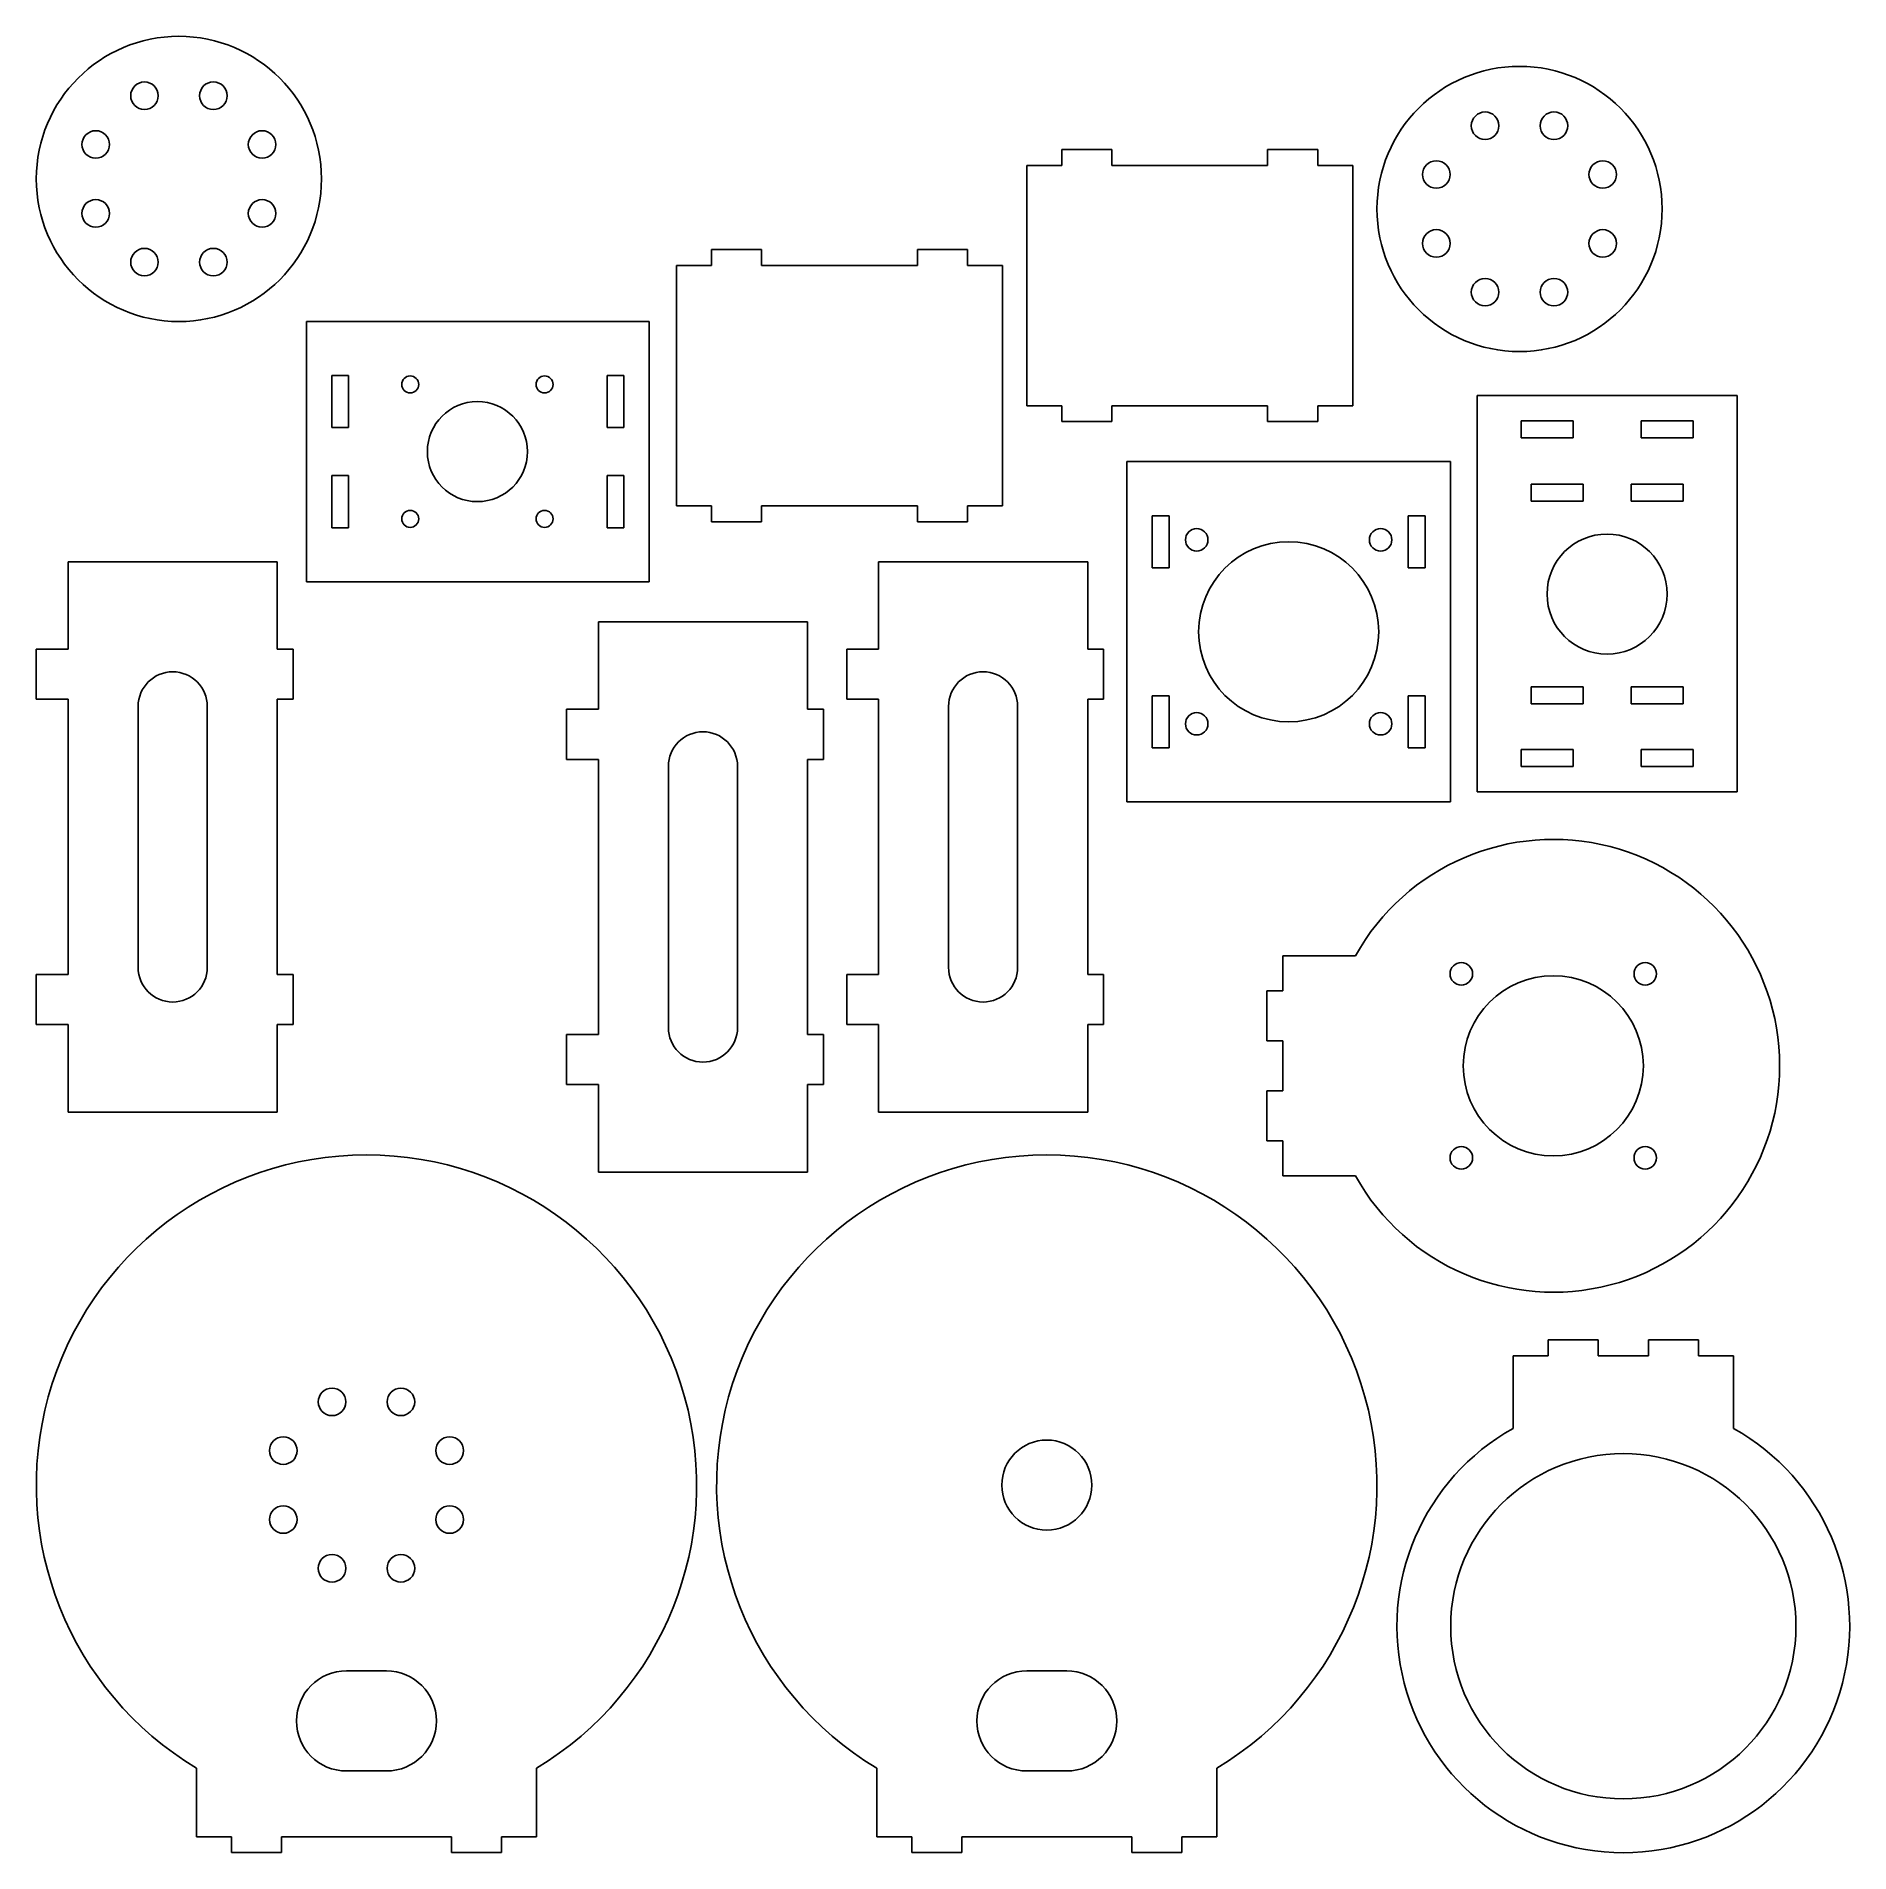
# Model space of a CAD drawing. Header units: millimetres. Extents: x 6 to 368, y 6 to 369.
import ezdxf

# ---------------------------------------------------------------- set-up
doc = ezdxf.new("R2010")
doc.units = ezdxf.units.MM

msp = doc.modelspace()

# ---------------------------------------------------------------- linework, layer by layer
at = {"layer": 'CUT'}
for p, q in [((221, 346.375), (211, 346.375)), ((211, 346.375), (211, 343.2)), ((221, 343.2), (221, 346.375)), ((262.15, 346.375), (252.15, 346.375)), ((252.15, 346.375), (252.15, 343.2)), ((262.15, 343.2), (262.15, 346.375)), ((211, 343.2), (204, 343.2)), ((204, 343.2), (204, 295.175)), ((252.15, 343.2), (221, 343.2)), ((269.15, 343.2), (262.15, 343.2)), ((269.15, 295.175), (269.15, 343.2)), ((141, 323.2), (134, 323.2)), ((134, 323.2), (134, 275.175)), ((151, 326.375), (141, 326.375)), ((141, 326.375), (141, 323.2)), ((151, 323.2), (151, 326.375)), ((182.15, 323.2), (151, 323.2)), ((192.15, 326.375), (182.15, 326.375)), ((182.15, 326.375), (182.15, 323.2)), ((192.15, 323.2), (192.15, 326.375)), ((199.15, 323.2), (192.15, 323.2)), ((199.15, 275.175), (199.15, 323.2)), ((128.525, 312), (60, 312)), ((60, 312), (60, 260)), ((128.525, 260), (128.525, 312)), ((68.4375, 301.2), (65.0625, 301.2)), ((65.0625, 301.2), (65.0625, 290.8)), ((68.4375, 290.8), (68.4375, 301.2)), ((123.4625, 301.2), (120.0875, 301.2)), ((120.0875, 301.2), (120.0875, 290.8)), ((123.4625, 290.8), (123.4625, 301.2)), ((204, 295.175), (211, 295.175)), ((211, 295.175), (211, 292)), ((221, 292), (221, 295.175)), ((221, 295.175), (252.15, 295.175)), ((252.15, 295.175), (252.15, 292)), ((262.15, 292), (262.15, 295.175)), ((262.15, 295.175), (269.15, 295.175)), ((346, 297.225), (294, 297.225)), ((294, 297.225), (294, 218)), ((346, 218), (346, 297.225)), ((65.0625, 290.8), (68.4375, 290.8)), ((120.0875, 290.8), (123.4625, 290.8)), ((211, 292), (221, 292)), ((252.15, 292), (262.15, 292)), ((313.2, 292.1625), (302.8, 292.1625)), ((302.8, 292.1625), (302.8, 288.7875)), ((313.2, 288.7875), (313.2, 292.1625)), ((337.2, 292.1625), (326.8, 292.1625)), ((326.8, 292.1625), (326.8, 288.7875)), ((337.2, 288.7875), (337.2, 292.1625)), ((302.8, 288.7875), (313.2, 288.7875)), ((326.8, 288.7875), (337.2, 288.7875)), ((288.7, 284), (224, 284)), ((224, 284), (224, 216)), ((288.7, 216), (288.7, 284)), ((68.4375, 281.2), (65.0625, 281.2)), ((65.0625, 281.2), (65.0625, 270.8)), ((68.4375, 270.8), (68.4375, 281.2)), ((123.4625, 281.2), (120.0875, 281.2)), ((120.0875, 281.2), (120.0875, 270.8)), ((123.4625, 270.8), (123.4625, 281.2)), ((315.2, 279.4625), (304.8, 279.4625)), ((304.8, 279.4625), (304.8, 276.0875)), ((304.8, 276.0875), (315.2, 276.0875)), ((315.2, 276.0875), (315.2, 279.4625)), ((335.2, 279.4625), (324.8, 279.4625)), ((324.8, 279.4625), (324.8, 276.0875)), ((324.8, 276.0875), (335.2, 276.0875)), ((335.2, 276.0875), (335.2, 279.4625)), ((134, 275.175), (141, 275.175)), ((141, 275.175), (141, 272)), ((151, 272), (151, 275.175)), ((151, 275.175), (182.15, 275.175)), ((182.15, 275.175), (182.15, 272)), ((192.15, 272), (192.15, 275.175)), ((192.15, 275.175), (199.15, 275.175)), ((232.4375, 273.2), (229.0625, 273.2)), ((229.0625, 273.2), (229.0625, 262.8)), ((232.4375, 262.8), (232.4375, 273.2)), ((283.6375, 273.2), (280.2625, 273.2)), ((280.2625, 273.2), (280.2625, 262.8)), ((283.6375, 262.8), (283.6375, 273.2)), ((65.0625, 270.8), (68.4375, 270.8)), ((120.0875, 270.8), (123.4625, 270.8)), ((141, 272), (151, 272)), ((182.15, 272), (192.15, 272)), ((54.175, 264), (12.35, 264)), ((12.35, 264), (12.35, 246.5)), ((54.175, 246.5), (54.175, 264)), ((216.175, 264), (174.35, 264)), ((174.35, 264), (174.35, 246.5)), ((216.175, 246.5), (216.175, 264)), ((229.0625, 262.8), (232.4375, 262.8)), ((280.2625, 262.8), (283.6375, 262.8)), ((60, 260), (128.525, 260)), ((160.175, 252), (118.35, 252)), ((118.35, 252), (118.35, 234.5)), ((160.175, 234.5), (160.175, 252)), ((12.35, 246.5), (6, 246.5)), ((6, 246.5), (6, 236.5)), ((57.35, 246.5), (54.175, 246.5)), ((57.35, 236.5), (57.35, 246.5)), ((174.35, 246.5), (168, 246.5)), ((168, 246.5), (168, 236.5)), ((219.35, 246.5), (216.175, 246.5)), ((219.35, 236.5), (219.35, 246.5)), ((6, 236.5), (12.35, 236.5)), ((12.35, 236.5), (12.35, 181.5)), ((54.175, 181.5), (54.175, 236.5)), ((54.175, 236.5), (57.35, 236.5)), ((168, 236.5), (174.35, 236.5)), ((174.35, 236.5), (174.35, 181.5)), ((216.175, 181.5), (216.175, 236.5)), ((216.175, 236.5), (219.35, 236.5)), ((232.4375, 237.2), (229.0625, 237.2)), ((229.0625, 237.2), (229.0625, 226.8)), ((232.4375, 226.8), (232.4375, 237.2)), ((283.6375, 237.2), (280.2625, 237.2)), ((280.2625, 237.2), (280.2625, 226.8)), ((283.6375, 226.8), (283.6375, 237.2)), ((315.2, 238.9625), (304.8, 238.9625)), ((304.8, 238.9625), (304.8, 235.5875)), ((315.2, 235.5875), (315.2, 238.9625)), ((335.2, 238.9625), (324.8, 238.9625)), ((324.8, 238.9625), (324.8, 235.5875)), ((335.2, 235.5875), (335.2, 238.9625)), ((26.35, 182.9125), (26.35, 235.0875)), ((40.175, 235.0875), (40.175, 182.9125)), ((118.35, 234.5), (112, 234.5)), ((112, 234.5), (112, 224.5)), ((163.35, 234.5), (160.175, 234.5)), ((163.35, 224.5), (163.35, 234.5)), ((188.35, 182.9125), (188.35, 235.0875)), ((202.175, 235.0875), (202.175, 182.9125)), ((304.8, 235.5875), (315.2, 235.5875)), ((324.8, 235.5875), (335.2, 235.5875)), ((229.0625, 226.8), (232.4375, 226.8)), ((280.2625, 226.8), (283.6375, 226.8)), ((313.2, 226.4375), (302.8, 226.4375)), ((302.8, 226.4375), (302.8, 223.0625)), ((313.2, 223.0625), (313.2, 226.4375)), ((337.2, 226.4375), (326.8, 226.4375)), ((326.8, 226.4375), (326.8, 223.0625)), ((337.2, 223.0625), (337.2, 226.4375)), ((112, 224.5), (118.35, 224.5)), ((118.35, 224.5), (118.35, 169.5)), ((132.35, 170.9125), (132.35, 223.0875)), ((146.175, 223.0875), (146.175, 170.9125)), ((160.175, 169.5), (160.175, 224.5)), ((160.175, 224.5), (163.35, 224.5)), ((302.8, 223.0625), (313.2, 223.0625)), ((326.8, 223.0625), (337.2, 223.0625)), ((294, 218), (346, 218)), ((224, 216), (288.7, 216)), ((255.175, 185.25), (255.175, 178.25)), ((269.7081, 185.25), (255.175, 185.25)), ((12.35, 181.5), (6, 181.5)), ((6, 181.5), (6, 171.5)), ((57.35, 181.5), (54.175, 181.5)), ((57.35, 171.5), (57.35, 181.5)), ((174.35, 181.5), (168, 181.5)), ((168, 181.5), (168, 171.5)), ((219.35, 181.5), (216.175, 181.5)), ((219.35, 171.5), (219.35, 181.5)), ((255.175, 178.25), (252, 178.25)), ((252, 178.25), (252, 168.25)), ((6, 171.5), (12.35, 171.5)), ((12.35, 171.5), (12.35, 154)), ((54.175, 154), (54.175, 171.5)), ((54.175, 171.5), (57.35, 171.5)), ((168, 171.5), (174.35, 171.5)), ((174.35, 171.5), (174.35, 154)), ((216.175, 154), (216.175, 171.5)), ((216.175, 171.5), (219.35, 171.5)), ((118.35, 169.5), (112, 169.5)), ((112, 169.5), (112, 159.5)), ((163.35, 169.5), (160.175, 169.5)), ((163.35, 159.5), (163.35, 169.5)), ((252, 168.25), (255.175, 168.25)), ((255.175, 168.25), (255.175, 158.25)), ((112, 159.5), (118.35, 159.5)), ((118.35, 159.5), (118.35, 142)), ((160.175, 142), (160.175, 159.5)), ((160.175, 159.5), (163.35, 159.5)), ((255.175, 158.25), (252, 158.25)), ((252, 158.25), (252, 148.25)), ((12.35, 154), (54.175, 154)), ((174.35, 154), (216.175, 154)), ((252, 148.25), (255.175, 148.25)), ((255.175, 148.25), (255.175, 141.25)), ((118.35, 142), (160.175, 142)), ((255.175, 141.25), (269.7081, 141.25)), ((308.25, 105.3139), (301.25, 105.3139)), ((301.25, 105.3139), (301.25, 90.7808)), ((318.25, 108.4889), (308.25, 108.4889)), ((308.25, 108.4889), (308.25, 105.3139)), ((318.25, 105.3139), (318.25, 108.4889)), ((328.25, 105.3139), (318.25, 105.3139)), ((338.25, 108.4889), (328.25, 108.4889)), ((328.25, 108.4889), (328.25, 105.3139)), ((338.25, 105.3139), (338.25, 108.4889)), ((345.25, 105.3139), (338.25, 105.3139)), ((345.25, 90.7808), (345.25, 105.3139)), ((67.9993, 42.3125), (75.9993, 42.3125)), ((203.9993, 42.3125), (211.9993, 42.3125)), ((37.9993, 22.8815), (37.9993, 9.175)), ((75.9993, 22.3125), (67.9993, 22.3125)), ((105.9993, 9.175), (105.9993, 22.8815)), ((173.9993, 22.8815), (173.9993, 9.175)), ((211.9993, 22.3125), (203.9993, 22.3125)), ((241.9993, 9.175), (241.9993, 22.8815)), ((37.9993, 9.175), (44.9993, 9.175)), ((44.9993, 9.175), (44.9993, 6)), ((54.9993, 6), (54.9993, 9.175)), ((54.9993, 9.175), (88.9993, 9.175)), ((88.9993, 9.175), (88.9993, 6)), ((98.9993, 6), (98.9993, 9.175)), ((98.9993, 9.175), (105.9993, 9.175)), ((173.9993, 9.175), (180.9993, 9.175)), ((180.9993, 9.175), (180.9993, 6)), ((190.9993, 6), (190.9993, 9.175)), ((190.9993, 9.175), (224.9993, 9.175)), ((224.9993, 9.175), (224.9993, 6)), ((234.9993, 6), (234.9993, 9.175)), ((234.9993, 9.175), (241.9993, 9.175)), ((44.9993, 6), (54.9993, 6)), ((88.9993, 6), (98.9993, 6)), ((180.9993, 6), (190.9993, 6)), ((224.9993, 6), (234.9993, 6))]:
    msp.add_line(p, q, dxfattribs=at)
for centre, radius, start, end in [((34.5, 340.5), 28.5, 0, 180), ((27.6117, 357.1298), 2.75, 0, 180), ((41.3883, 357.1298), 2.75, 0, 180), ((302.5, 334.5), 28.5, 0, 180), ((27.6117, 357.1298), 2.75, 180, 0), ((41.3883, 357.1298), 2.75, 180, 0), ((295.6117, 351.1298), 2.75, 0, 180), ((309.3883, 351.1298), 2.75, 0, 180), ((17.8702, 347.3883), 2.75, 0, 180), ((51.1298, 347.3883), 2.75, 0, 180), ((295.6117, 351.1298), 2.75, 180, 0), ((309.3883, 351.1298), 2.75, 180, 0), ((17.8702, 347.3883), 2.75, 180, 0), ((51.1298, 347.3883), 2.75, 180, 0), ((285.8702, 341.3883), 2.75, 0, 180), ((285.8702, 341.3883), 2.75, 180, 0), ((319.1298, 341.3883), 2.75, 0, 180), ((319.1298, 341.3883), 2.75, 180, 0), ((34.5, 340.5), 28.5, 180, 0), ((17.8702, 333.6117), 2.75, 0, 180), ((51.1298, 333.6117), 2.75, 0, 180), ((302.5, 334.5), 28.5, 180, 0), ((17.8702, 333.6117), 2.75, 180, 0), ((51.1298, 333.6117), 2.75, 180, 0), ((285.8702, 327.6117), 2.75, 0, 180), ((319.1298, 327.6117), 2.75, 0, 180), ((285.8702, 327.6117), 2.75, 180, 0), ((319.1298, 327.6117), 2.75, 180, 0), ((27.6117, 323.8702), 2.75, 0, 180), ((27.6117, 323.8702), 2.75, 180, 0), ((41.3883, 323.8702), 2.75, 0, 180), ((41.3883, 323.8702), 2.75, 180, 0), ((295.6117, 317.8702), 2.75, 0, 180), ((309.3883, 317.8702), 2.75, 0, 180), ((295.6117, 317.8702), 2.75, 180, 0), ((309.3883, 317.8702), 2.75, 180, 0), ((80.74, 299.435), 1.7, 0, 180), ((80.74, 299.435), 1.7, 180, 0), ((107.61, 299.435), 1.7, 0, 180), ((107.61, 299.435), 1.7, 180, 0), ((94.175, 286), 10, 0, 180), ((94.175, 286), 10, 180, 0), ((80.74, 272.565), 1.7, 0, 180), ((80.74, 272.565), 1.7, 180, 0), ((107.61, 272.565), 1.7, 0, 180), ((107.61, 272.565), 1.7, 180, 0), ((237.9652, 268.3848), 2.25, 0, 180), ((274.7348, 268.3848), 2.25, 0, 180), ((320, 257.525), 12, 90, 270), ((320, 257.525), 12, 270, 90), ((237.9652, 268.3848), 2.25, 180, 0), ((256.35, 250), 18, 0, 180), ((274.7348, 268.3848), 2.25, 180, 0), ((256.35, 250), 18, 180, 0), ((33.2625, 235.0875), 6.9125, 0, 180), ((195.2625, 235.0875), 6.9125, 0, 180), ((237.9652, 231.6152), 2.25, 0, 180), ((274.7348, 231.6152), 2.25, 0, 180), ((139.2625, 223.0875), 6.9125, 0, 180), ((237.9652, 231.6152), 2.25, 180, 0), ((274.7348, 231.6152), 2.25, 180, 0), ((309.25, 163.25), 45.25, 209.0903, 150.9097), ((33.2625, 182.9125), 6.9125, 180, 0), ((195.2625, 182.9125), 6.9125, 180, 0), ((290.8652, 181.6348), 2.25, 0, 180), ((290.8652, 181.6348), 2.25, 180, 0), ((327.6348, 181.6348), 2.25, 0, 180), ((327.6348, 181.6348), 2.25, 180, 0), ((309.25, 163.25), 18, 0, 180), ((139.2625, 170.9125), 6.9125, 180, 0), ((309.25, 163.25), 18, 180, 0), ((71.9993, 79.45), 66, 301.0076, 238.9924), ((207.9993, 79.45), 66, 301.0076, 238.9924), ((290.8652, 144.8652), 2.25, 0, 180), ((327.6348, 144.8652), 2.25, 0, 180), ((290.8652, 144.8652), 2.25, 180, 0), ((327.6348, 144.8652), 2.25, 180, 0), ((65.111, 96.0798), 2.75, 0, 180), ((78.8876, 96.0798), 2.75, 0, 180), ((65.111, 96.0798), 2.75, 180, 0), ((78.8876, 96.0798), 2.75, 180, 0), ((323.25, 51.2389), 45.25, 119.0903, 60.9097), ((55.3695, 86.3383), 2.75, 0, 180), ((88.6292, 86.3383), 2.75, 0, 180), ((207.9993, 79.45), 9, 0, 180), ((55.3695, 86.3383), 2.75, 180, 0), ((88.6292, 86.3383), 2.75, 180, 0), ((323.25, 51.2389), 34.5, 90, 270), ((323.25, 51.2389), 34.5, 270, 90), ((207.9993, 79.45), 9, 180, 0), ((55.3695, 72.5617), 2.75, 0, 180), ((88.6292, 72.5617), 2.75, 0, 180), ((55.3695, 72.5617), 2.75, 180, 0), ((88.6292, 72.5617), 2.75, 180, 0), ((65.111, 62.8202), 2.75, 0, 180), ((78.8876, 62.8202), 2.75, 0, 180), ((65.111, 62.8202), 2.75, 180, 0), ((78.8876, 62.8202), 2.75, 180, 0), ((67.9993, 32.3125), 10, 90, 270), ((75.9993, 32.3125), 10, 270, 90), ((203.9993, 32.3125), 10, 90, 270), ((211.9993, 32.3125), 10, 270, 90)]:
    msp.add_arc(centre, radius, start, end, dxfattribs=at)

doc.saveas('drawing.dxf')
